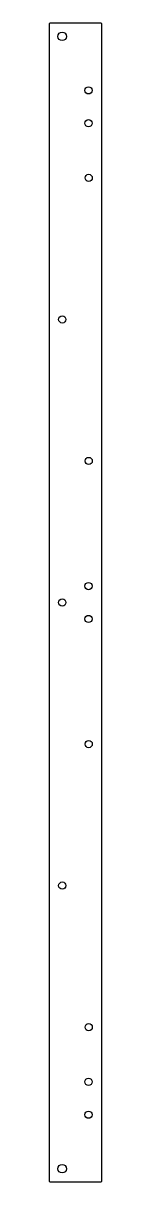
# Model space of a CAD drawing. Header units: millimetres. Extents: x -275 to -235, y -440 to 440.
import ezdxf

# ---------------------------------------------------------------- set-up
doc = ezdxf.new("R2010")
doc.units = ezdxf.units.MM
doc.layers.get('0').update_dxf_attribs({"linetype": 'CONTINUOUS'})

msp = doc.modelspace()

# ---------------------------------------------------------------- linework, layer by layer
msp.add_lwpolyline([(-235.99, -439.99, 0.414214), (-234.99, -438.99), (-234.99, 439.01, 0.414214), (-235.99, 440.01), (-273.99, 440.01, 0.414214), (-274.99, 439.01), (-274.99, -438.99, 0.414214), (-273.99, -439.99)], format="xyb", close=True)
for centre, radius in [((-265, 430, 0), 3.25), ((-245.1, 389, 0), 2.75), ((-245.1, 364, 0), 2.75), ((-245, 322.5, 0), 2.75), ((-265, 215, 0), 2.75), ((-245, 107.5, 0), 2.75), ((-245.1, 12.5, 0), 2.75), ((-265, 0, 0), 2.75), ((-245.1, -12.5, 0), 2.75), ((-245, -107.5, 0), 2.75), ((-265, -215, 0), 2.75), ((-245, -322.5, 0), 2.75), ((-245.1, -364, 0), 2.75), ((-245.1, -389, 0), 2.75), ((-265, -430, 0), 3.25)]:
    msp.add_circle(centre, radius)

doc.saveas('drawing.dxf')
